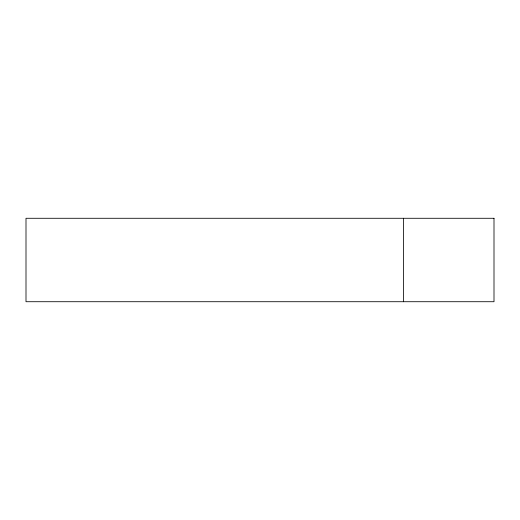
<?xml version="1.0" encoding="UTF-8"?>
<svg xmlns="http://www.w3.org/2000/svg" width="520" height="520" viewBox="0 0 520 520"><rect width="100%" height="100%" fill="white"/><g stroke="black" fill="none" stroke-linecap="round" stroke-linejoin="round"><path stroke-width="0.78" d="M403.416 218.283L403.416 301.717M494 218.283L26 218.283L26 301.717L494 301.717L494 218.283"/></g></svg>
